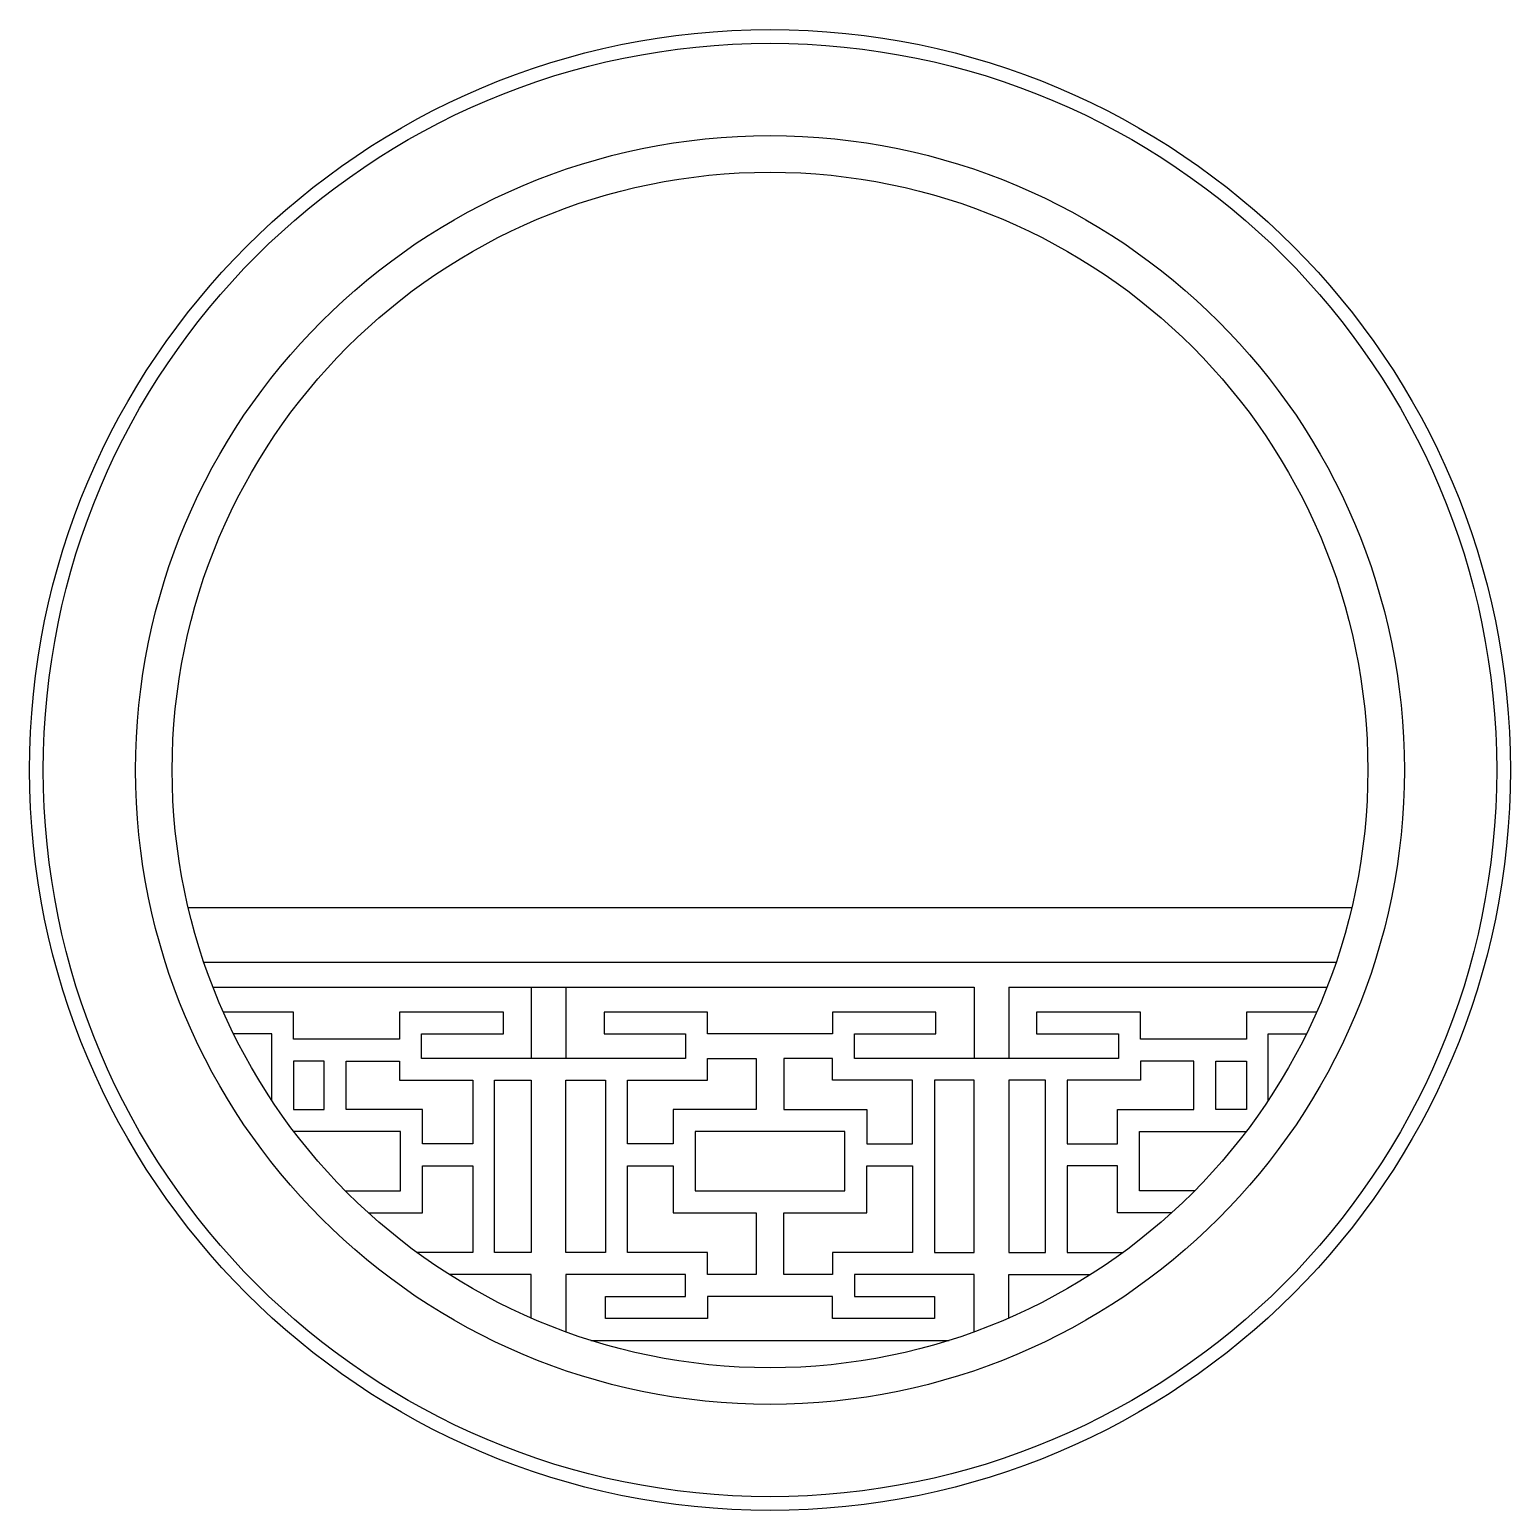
# Model space of a CAD drawing. Header units: metres. Extents: x 2584 to 4204, y 4236 to 5856.
import ezdxf

# ---------------------------------------------------------------- set-up
doc = ezdxf.new("R2010")
doc.units = ezdxf.units.M
for name, color, linetype in [('3', 3, 'Continuous'), ('4', 4, 'Continuous'), ('7', 7, 'Continuous')]:
    doc.layers.add(name, color=color, linetype=linetype)

msp = doc.modelspace()

# ---------------------------------------------------------------- linework, layer by layer
at = {"layer": '3'}
for p, q in [((2784.35, 4809.05), (3617.13, 4809.05)), ((3132.33, 4809.05), (3132.33, 4731.01)), ((3170.33, 4809.05), (3170.33, 4731.01)), ((3617.13, 4809.05), (3617.13, 4731.01)), ((3655.13, 4809.05), (4003.12, 4809.05)), ((3655.13, 4809.05), (3655.13, 4731.01))]:
    msp.add_line(p, q, dxfattribs=at)
for points in [[(3991.74, 4781.68), (3914.88, 4781.68), (3914.88, 4751.85), (3799.06, 4751.85), (3799.06, 4781.68), (3685.2, 4781.68), (3685.2, 4757.68), (3775.06, 4757.68), (3775.06, 4731.01), (3719.02, 4731.01), (3486.01, 4731.01), (3486.01, 4757.68), (3575.03, 4757.68), (3575.03, 4781.68), (3462.01, 4781.68), (3462.01, 4757.68), (3393.73, 4757.68), (3325.45, 4757.68), (3325.45, 4781.68), (3212.44, 4781.68), (3212.44, 4757.68), (3301.45, 4757.68), (3301.45, 4731.01), (3068.44, 4731.01), (3012.41, 4731.01), (3012.41, 4757.68), (3102.27, 4757.68), (3102.27, 4781.68), (2988.41, 4781.68), (2988.41, 4751.85), (2872.59, 4751.85), (2872.59, 4781.68), (2795.73, 4781.68)], [(2848.59, 4685.16), (2848.59, 4757.68), (2806.94, 4757.68)], [(3938.88, 4685.16), (3938.88, 4757.68), (3980.52, 4757.68)], [(2929.29, 4586.02), (2989.53, 4586.02), (2989.53, 4651.09), (2872.77, 4651.09)], [(3858.18, 4586.02), (3797.94, 4586.02), (3797.94, 4651.09), (3914.69, 4651.09)], [(2954.38, 4562.02), (3013.53, 4562.02), (3013.53, 4613.51), (3068.44, 4613.51), (3068.44, 4518.5), (3007.76, 4518.5)], [(3833.09, 4562.02), (3773.94, 4562.02), (3773.94, 4613.51), (3719.02, 4613.51), (3719.02, 4518.5), (3779.71, 4518.5)], [(3132.33, 4446.97), (3132.33, 4494.5), (3042.93, 4494.5)], [(3617.13, 4431.8), (3617.13, 4494.5), (3486.01, 4494.5), (3486.01, 4470.5), (3573.61, 4470.5), (3573.61, 4446.5), (3462.01, 4446.5), (3462.01, 4470.5), (3393.73, 4470.5), (3325.45, 4470.5), (3325.45, 4446.5), (3213.86, 4446.5), (3213.86, 4470.5), (3301.45, 4470.5), (3301.45, 4494.5), (3170.33, 4494.5), (3170.33, 4431.8)], [(3655.13, 4446.97), (3655.13, 4494.5), (3744.53, 4494.5)]]:
    msp.add_lwpolyline(points, dxfattribs=at)
for points in [[(3378.73, 4675.09), (3287.73, 4675.09), (3287.73, 4637.51), (3237.86, 4637.51), (3237.86, 4707.01), (3325.45, 4707.01), (3325.45, 4731.01), (3378.73, 4731.01)], [(3408.73, 4675.09), (3499.73, 4675.09), (3499.73, 4637.51), (3549.61, 4637.51), (3549.61, 4707.01), (3462.01, 4707.01), (3462.01, 4731.01), (3408.73, 4731.01)], [(2906.03, 4675.09), (2906.03, 4727.85), (2872.59, 4727.85), (2872.59, 4675.09)], [(2988.41, 4707.01), (3068.44, 4707.01), (3068.44, 4637.51), (3013.53, 4637.51), (3013.53, 4675.09), (2930.03, 4675.09), (2930.03, 4727.85), (2988.41, 4727.85)], [(3799.06, 4707.01), (3719.02, 4707.01), (3719.02, 4637.51), (3773.94, 4637.51), (3773.94, 4675.09), (3857.44, 4675.09), (3857.44, 4727.85), (3799.06, 4727.85)], [(3881.44, 4675.09), (3881.44, 4727.85), (3914.88, 4727.85), (3914.88, 4675.09)], [(3132.33, 4707.01), (3132.33, 4518.5), (3092.44, 4518.5), (3092.44, 4707.01)], [(3213.86, 4707.01), (3213.86, 4518.5), (3170.33, 4518.5), (3170.33, 4707.01)], [(3573.61, 4707.01), (3573.61, 4518.5), (3617.13, 4518.5), (3617.13, 4707.01)], [(3655.13, 4707.01), (3655.13, 4518.5), (3695.02, 4518.5), (3695.02, 4707.01)], [(3393.73, 4586.02), (3475.73, 4586.02), (3475.73, 4651.09), (3393.73, 4651.09), (3311.73, 4651.09), (3311.73, 4586.02)], [(3378.73, 4562.02), (3378.73, 4494.5), (3325.45, 4494.5), (3325.45, 4518.5), (3237.86, 4518.5), (3237.86, 4613.51), (3287.73, 4613.51), (3287.73, 4562.02)], [(3408.73, 4562.02), (3499.73, 4562.02), (3499.73, 4613.51), (3549.61, 4613.51), (3549.61, 4518.5), (3462.01, 4518.5), (3462.01, 4494.5), (3408.73, 4494.5)]]:
    msp.add_lwpolyline(points, close=True, dxfattribs=at)
msp.add_circle((3393.73, 5046.46), 795, dxfattribs=at)
at = {"layer": '4'}
for p, q in [((4030.14, 4895.79), (2757.33, 4895.79)), ((3197.79, 4422.5), (3589.68, 4422.5))]:
    msp.add_line(p, q, dxfattribs=at)
for radius in [810, 654]:
    msp.add_circle((3393.73, 5046.46), radius, dxfattribs=at)
at = {"layer": '7'}
msp.add_line((2774.5, 4836.05), (4012.96, 4836.05), dxfattribs=at)
msp.add_circle((3393.73, 5046.46), 694, dxfattribs=at)

doc.saveas('drawing.dxf')
